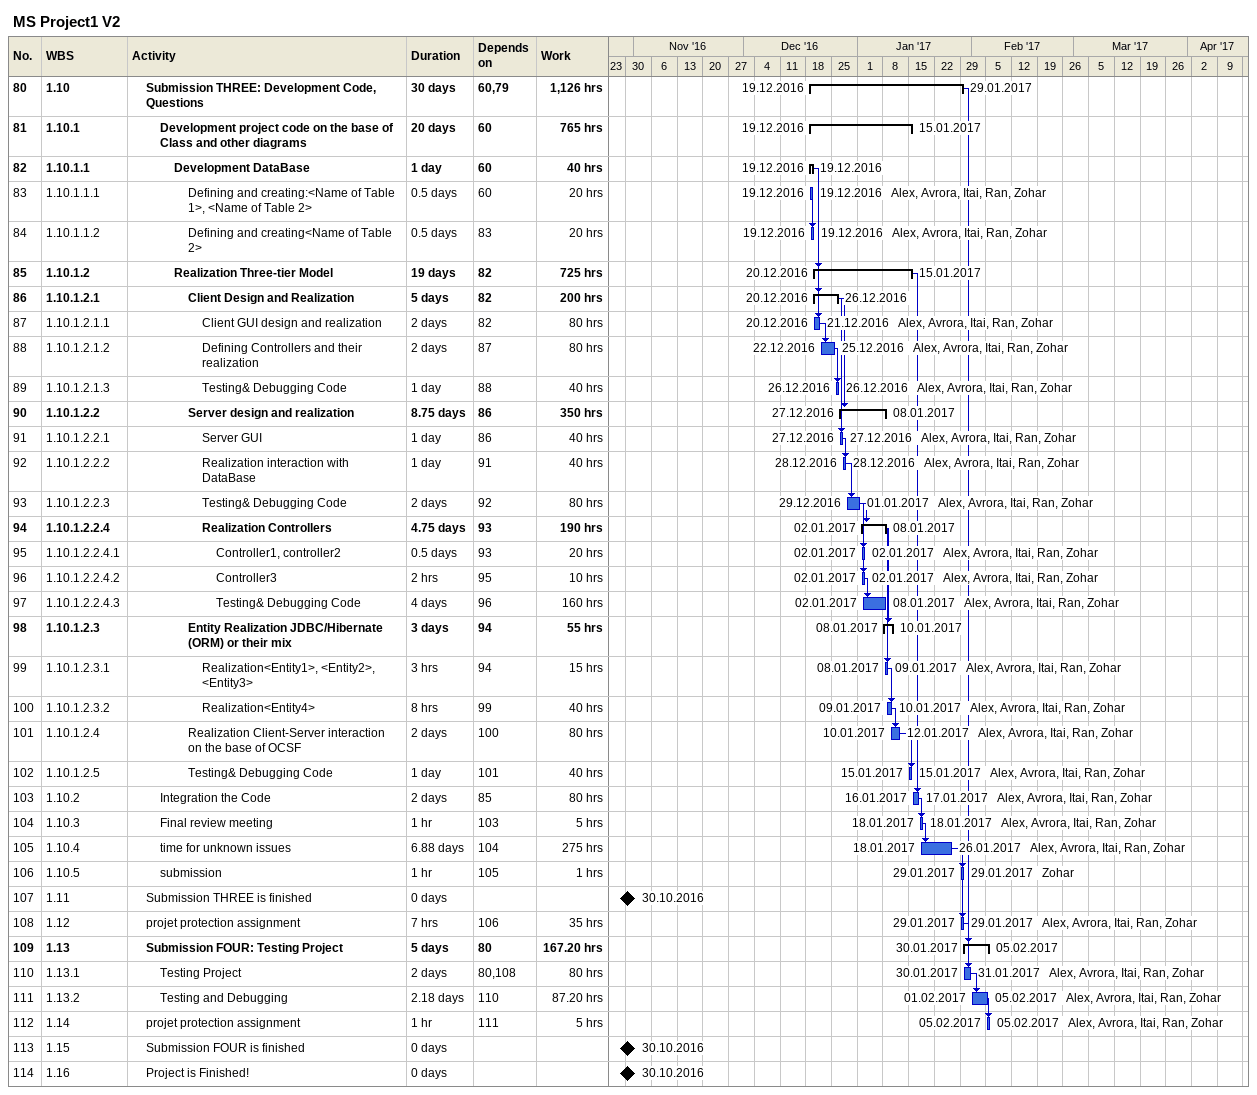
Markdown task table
MS Project1 V2

| ID | WBS | Task | Duration | Start | Finish | Predecessors | Resources | Work (h) |
|---|---|---|---|---|---|---|---|---|
| 80 | 1.10 | **Submission THREE: Development Code, Questions** | 30d | 2016-12-19 | 2017-01-29 | 60, 79 |  | 1126 |
| 81 | 1.10.1 | **Development project code on the base of Class and other diagrams** | 20d | 2016-12-19 | 2017-01-15 | 60 |  | 765 |
| 82 | 1.10.1.1 | **Development DataBase** | 1d | 2016-12-19 | 2016-12-19 | 60 |  | 40 |
| 83 | 1.10.1.1.1 | Defining and creating:<Name of Table 1>, <Name of Table 2> | 0.5d | 2016-12-19 | 2016-12-19 | 60 | Alex, Avrora, Itai, Ran, Zohar | 20 |
| 84 | 1.10.1.1.2 | Defining and creating<Name of Table 2> | 0.5d | 2016-12-19 | 2016-12-19 | 83 | Alex, Avrora, Itai, Ran, Zohar | 20 |
| 85 | 1.10.1.2 | **Realization Three-tier Model** | 19d | 2016-12-20 | 2017-01-15 | 82 |  | 725 |
| 86 | 1.10.1.2.1 | **Client Design and Realization** | 5d | 2016-12-20 | 2016-12-26 | 82 |  | 200 |
| 87 | 1.10.1.2.1.1 | Client GUI design and realization | 2d | 2016-12-20 | 2016-12-21 | 82 | Alex, Avrora, Itai, Ran, Zohar | 80 |
| 88 | 1.10.1.2.1.2 | Defining Controllers and their realization | 2d | 2016-12-22 | 2016-12-25 | 87 | Alex, Avrora, Itai, Ran, Zohar | 80 |
| 89 | 1.10.1.2.1.3 | Testing& Debugging Code | 1d | 2016-12-26 | 2016-12-26 | 88 | Alex, Avrora, Itai, Ran, Zohar | 40 |
| 90 | 1.10.1.2.2 | **Server design and realization** | 8.75d | 2016-12-27 | 2017-01-08 | 86 |  | 350 |
| 91 | 1.10.1.2.2.1 | Server GUI | 1d | 2016-12-27 | 2016-12-27 | 86 | Alex, Avrora, Itai, Ran, Zohar | 40 |
| 92 | 1.10.1.2.2.2 | Realization interaction with DataBase | 1d | 2016-12-28 | 2016-12-28 | 91 | Alex, Avrora, Itai, Ran, Zohar | 40 |
| 93 | 1.10.1.2.2.3 | Testing& Debugging Code | 2d | 2016-12-29 | 2017-01-01 | 92 | Alex, Avrora, Itai, Ran, Zohar | 80 |
| 94 | 1.10.1.2.2.4 | **Realization Controllers** | 4.75d | 2017-01-02 | 2017-01-08 | 93 |  | 190 |
| 95 | 1.10.1.2.2.4.1 | Controller1, controller2 | 0.5d | 2017-01-02 | 2017-01-02 | 93 | Alex, Avrora, Itai, Ran, Zohar | 20 |
| 96 | 1.10.1.2.2.4.2 | Controller3 | 2h | 2017-01-02 | 2017-01-02 | 95 | Alex, Avrora, Itai, Ran, Zohar | 10 |
| 97 | 1.10.1.2.2.4.3 | Testing& Debugging Code | 4d | 2017-01-02 | 2017-01-08 | 96 | Alex, Avrora, Itai, Ran, Zohar | 160 |
| 98 | 1.10.1.2.3 | **Entity Realization JDBC/Hibernate (ORM) or their mix** | 3d | 2017-01-08 | 2017-01-10 | 94 |  | 55 |
| 99 | 1.10.1.2.3.1 | Realization<Entity1>, <Entity2>, <Entity3> | 3h | 2017-01-08 | 2017-01-09 | 94 | Alex, Avrora, Itai, Ran, Zohar | 15 |
| 100 | 1.10.1.2.3.2 | Realization<Entity4> | 8h | 2017-01-09 | 2017-01-10 | 99 | Alex, Avrora, Itai, Ran, Zohar | 40 |
| 101 | 1.10.1.2.4 | Realization Client-Server interaction on the base of OCSF | 2d | 2017-01-10 | 2017-01-12 | 100 | Alex, Avrora, Itai, Ran, Zohar | 80 |
| 102 | 1.10.1.2.5 | Testing& Debugging Code | 1d | 2017-01-15 | 2017-01-15 | 101 | Alex, Avrora, Itai, Ran, Zohar | 40 |
| 103 | 1.10.2 | Integration the Code | 2d | 2017-01-16 | 2017-01-17 | 85 | Alex, Avrora, Itai, Ran, Zohar | 80 |
| 104 | 1.10.3 | Final review meeting | 1h | 2017-01-18 | 2017-01-18 | 103 | Alex, Avrora, Itai, Ran, Zohar | 5 |
| 105 | 1.10.4 | time for unknown issues | 6.88d | 2017-01-18 | 2017-01-26 | 104 | Alex, Avrora, Itai, Ran, Zohar | 275 |
| 106 | 1.10.5 | submission | 1h | 2017-01-29 | 2017-01-29 | 105 | Zohar | 1 |
| 107 | 1.11 | Submission THREE is finished | 0d | 2016-10-30 | 2016-10-30 |  |  |  |
| 108 | 1.12 | projet protection assignment | 7h | 2017-01-29 | 2017-01-29 | 106 | Alex, Avrora, Itai, Ran, Zohar | 35 |
| 109 | 1.13 | **Submission FOUR: Testing Project** | 5d | 2017-01-30 | 2017-02-05 | 80 |  | 167.20 |
| 110 | 1.13.1 | Testing Project | 2d | 2017-01-30 | 2017-01-31 | 80, 108 | Alex, Avrora, Itai, Ran, Zohar | 80 |
| 111 | 1.13.2 | Testing and Debugging | 2.18d | 2017-02-01 | 2017-02-05 | 110 | Alex, Avrora, Itai, Ran, Zohar | 87.20 |
| 112 | 1.14 | projet protection assignment | 1h | 2017-02-05 | 2017-02-05 | 111 | Alex, Avrora, Itai, Ran, Zohar | 5 |
| 113 | 1.15 | Submission FOUR is finished | 0d | 2016-10-30 | 2016-10-30 |  |  |  |
| 114 | 1.16 | Project is Finished! | 0d | 2016-10-30 | 2016-10-30 |  |  |  |
